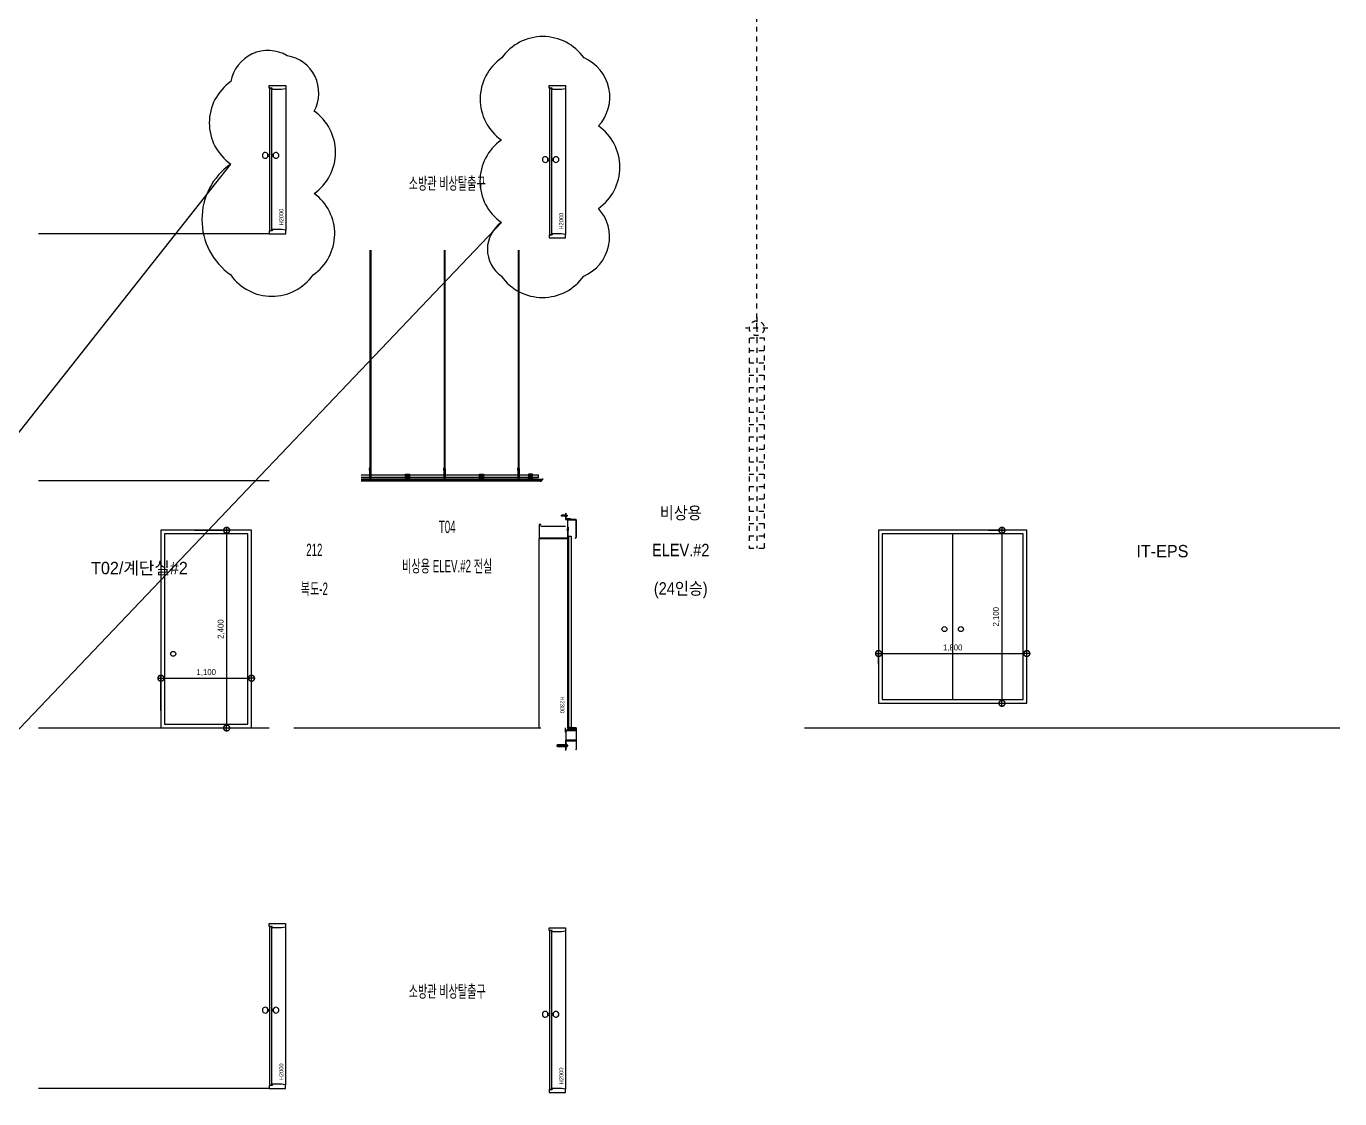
# Model space of a CAD drawing. Header units: millimetres. Extents: x -75040 to 92617, y -36837 to 48530.
# Drawn here: x 8550 to 24500, y 4250 to 17268 of the extents above; entities that cross this region are included whole.
import ezdxf
from ezdxf.enums import TextEntityAlignment as Align

# ---------------------------------------------------------------- set-up
doc = ezdxf.new("R2010")
doc.units = ezdxf.units.MM
doc.header["$LTSCALE"] = 60
doc.linetypes.add('HIDDEN', pattern=[2, 1, -1])
doc.layers.get('Defpoints').update_dxf_attribs({"color": 151})
for name, color, linetype, plot in [('#체크사항0208', 20, 'Continuous', False), ('NOPLOT', 191, 'Continuous', False), ('NOPLOT-DIM', 191, 'Continuous', False), ('NOPLOT-TEXT', 11, 'Continuous', False)]:
    doc.layers.add(name, color=color, linetype=linetype, plot=plot)
for name, color, linetype in [('A-CORE-ELEV', 5, 'Continuous'), ('A-DIM', 7, 'Continuous'), ('A-DOOR-ELE', 5, 'Continuous'), ('A-ELE-8', 8, 'Continuous'), ('A-ETC-9', 9, 'Continuous'), ('A-FIN', 6, 'Continuous'), ('A-FIN-STAIR', 6, 'Continuous'), ('A-WID', 4, 'Continuous'), ('DOR', 4, 'Continuous'), ('ELE8_3', 8, 'Continuous'), ('FIN', 6, 'Continuous'), ('STL4', 4, 'Continuous'), ('실링', 23, 'Continuous')]:
    doc.layers.add(name, color=color, linetype=linetype)
doc.styles.add('Gdim', font='')
doc.styles.add('Gtx', font='')
doc.styles.get('Gdim').set_extended_font_data('Dotum')
doc.styles.get('Gtx').set_extended_font_data('Dotum')
doc.dimstyles.new('Gdim30(INT)', dxfattribs={"dimscale": 24, "dimtxt": 3, "dimasz": 1, "dimexe": 1.5, "dimexo": 2, "dimgap": 1, "dimtad": 1, "dimdec": 0, "dimzin": 0, "dimdsep": 46, "dimlunit": 6, "dimtxsty": 'Gdim', "dimblk": 'ToneDOT', "dimcen": 1.5, "dimdle": 1.5, "dimclrd": 1, "dimclre": 1, "dimclrt": 256, "dimadec": 1, "dimazin": 0, "dimtfac": 1, "dimtdec": 0, "dimtix": 1, "dimtmove": 2, "dimatfit": 3, "dimldrblk": 'DOT', "dimfxl": 1, "dimtolj": 1, "dimtzin": 0, "dimlwd": -1, "dimlwe": -1, "dimarcsym": 0})

# ---------------------------------------------------------------- blocks, each defined once
blk = doc.blocks.new('A$C5c2f2086')
at = {"layer": 'DOR'}
for p, q in [((259, 276), (259, 2600)), ((259, 2600), (289, 2600)), ((289, 2600), (289, 276)), ((288, 276), (258, 276)), ((268, 276), (268, 266)), ((268, 266), (278, 266)), ((278, 266), (278, 276))]:
    blk.add_line(p, q, dxfattribs=at)
at = {"layer": 'DOR', "elevation": 0}
for points in [[(-100, 2740), (-100, 2570), (-97, 2573), (-97, 2573), (-97, 2573), (-97, 2737), (-80, 2737), (-80, 2740)], [(-97, 2573), (-100, 2570), (248, 2570), (248, 2680), (236, 2680), (236, 2677), (245, 2677), (245, 2573), (-97, 2573)]]:
    blk.add_lwpolyline(points, close=True, dxfattribs=at)
at = {"layer": 'ELE8_3'}
for p, q in [((246, 2847), (164, 2847)), ((169, 2853), (174, 2853)), ((169, 2840), (169, 2853)), ((174, 2840), (169, 2840)), ((174, 2854), (174, 2853)), ((219, 2854), (174, 2854)), ((182, 2851), (174, 2853)), ((182, 2842), (174, 2840)), ((174, 2839), (174, 2840)), ((219, 2839), (174, 2839)), ((177, 2842), (177, 2851)), ((236, 2851), (177, 2851)), ((236, 2842), (177, 2842)), ((219, 2841), (179, 2841)), ((219, 2852), (180, 2852)), ((226, 2861), (227, 2861)), ((227, 2833), (226, 2833)), ((227, 2861), (227, 2833)), ((239, 2851), (236, 2851)), ((236, 2842), (239, 2842)), ((239, 2842), (239, 2851)), ((-100, 270), (-100, 2570)), ((248, 270), (248, 2570)), ((223, 243), (223, 122)), ((348, 243), (223, 243)), ((223, 240), (348, 240)), ((119, 45), (119, 66)), ((122, 60), (124, 68)), ((135, 62), (122, 67)), ((124, 44), (122, 51)), ((135, 50), (122, 44)), ((132, 56), (123, 59)), ((132, 56), (123, 53)), ((129, 67), (125, 68)), ((129, 45), (125, 43)), ((129, 67), (129, 66)), ((131, 65), (129, 66)), ((131, 47), (129, 46)), ((129, 45), (129, 46)), ((131, 66), (131, 65)), ((135, 64), (131, 66)), ((131, 46), (131, 47)), ((135, 47), (131, 46)), ((180, 64), (135, 64)), ((241, 62), (135, 62)), ((135, 50), (241, 50)), ((135, 47), (180, 47)), ((180, 64), (180, 63)), ((182, 63), (180, 63)), ((180, 47), (180, 49)), ((182, 49), (180, 49)), ((219, 64), (182, 64)), ((182, 64), (182, 63)), ((182, 47), (182, 49)), ((182, 47), (219, 47)), ((223, 125), (348, 125)), ((223, 122), (348, 122)), ((231, 80), (228, 80)), ((228, 80), (228, 32)), ((231, 32), (228, 32)), ((231, 32), (231, 80)), ((232, 65), (238, 65)), ((232, 61), (238, 61)), ((232, 51), (238, 51)), ((232, 46), (238, 46)), ((239, 48), (239, 63)), ((247, 62), (239, 62)), ((248, 61), (239, 61)), ((248, 51), (239, 51)), ((247, 50), (239, 50)), ((248, 61), (247, 62)), ((247, 50), (247, 62)), ((248, 51), (247, 50)), ((248, 51), (248, 61))]:
    blk.add_line(p, q, dxfattribs=at)
for centre, radius, start, end in [((121, 65), 2.18, 66.5713, 180), ((121, 46), 2.18, 180, 293.4287), ((123, 60), 1.09, 167.4712, 252.3499), ((123, 52), 1.09, 107.6501, 192.5288), ((125, 67), 1.09, 68.1986, 167.4712), ((125, 44), 1.09, 192.5288, 291.8014), ((235, 62), 4.14, 137.6649, 170.3543), ((235, 64), 4.14, 189.6457, 222.5519), ((244, 56), 13.1, 157.1519, 202.8481), ((235, 48), 4.14, 137.4481, 170.3543), ((235, 49), 4.14, 189.6457, 222.3351), ((235, 62), 4.14, 9.6457, 42.3351), ((235, 64), 4.14, 317.4481, 350.3543), ((226, 56), 13.1, 337.1519, 22.8481), ((235, 48), 4.14, 9.6457, 42.5519), ((235, 49), 4.14, 317.6649, 350.3543)]:
    blk.add_arc(centre, radius, start, end, dxfattribs=at)
at = {"layer": 'NOPLOT'}
blk.add_line((-80, 2720), (220, 2720), dxfattribs=at)
at = {"layer": 'STL4', "elevation": 0}
for points in [[(232, 2808), (231, 2809), (231, 2809), (230, 2809), (230, 2810), (229, 2810), (228, 2811), (228, 2811), (228, 2812), (227, 2812), (227, 2813), (226, 2814), (226, 2815), (226, 2816), (226, 2817), (226, 2817), (226, 2871), (220, 2877), (220, 2802), (283, 2802), (277, 2807), (236, 2807), (235, 2807), (234, 2807), (233, 2808), (232, 2808)], [(248, 2797), (342, 2797), (342, 2774), (346, 2774), (346, 2801), (244, 2801), (244, 2690), (248, 2690)], [(349, 2797), (347, 2797), (347, 2584), (336, 2573), (337, 2571), (349, 2583)], [(251, 2707), (249, 2707), (249, 2666), (251, 2666)], [(303, 252), (293, 252), (293, 259), (339, 259), (339, 252), (330, 252), (330, 245), (347, 245), (347, 260), (352, 260), (352, 265), (348, 270), (336, 270), (336, 267), (331, 267), (331, 270), (325, 270), (325, 267), (320, 267), (320, 270), (315, 270), (315, 267), (310, 267), (310, 270), (304, 270), (304, 267), (299, 267), (299, 270), (283, 270), (283, 259), (263, 259), (263, 270), (242, 270), (242, 263), (247, 263), (247, 252), (242, 252), (242, 245), (252, 245), (252, 260), (257, 260), (257, 245), (303, 245)], [(352, 259), (348, 259), (348, 240), (348, 17), (343, 8), (346, 5), (352, 16)]]:
    blk.add_lwpolyline(points, close=True, dxfattribs=at)
blk.add_lwpolyline([(340, 120), (220, 120), (220, 0), (228, 6), (228, 106, -0.416885), (234, 112), (334, 112)], format="xyb", close=True, dxfattribs=at)
at = {"layer": 'NOPLOT', "color": 1, "style": 'Gtx'}
blk.add_text('H2300', height=50, rotation=270, dxfattribs=at).set_placement((155, 652))
blk = doc.blocks.new('A$Ce6bcf35f')
at = {"layer": 'A-ELE-8', "ltscale": 20}
blk.add_line((282, 1958), (282, 42), dxfattribs=at)
at = {"layer": 'A-WID'}
for p, q in [((65, 932), (65, 968)), ((65, 960), (85, 960)), ((135, 960), (115, 960)), ((135, 932), (135, 968)), ((65, 940), (85, 940)), ((135, 940), (115, 940))]:
    blk.add_line(p, q, dxfattribs=at)
for points in [[(82, 2000), (282, 2000), (282, 1958), (282, 1958), (232, 1950), (218, 1950), (218, 1950), (117, 1950), (117, 1965), (82, 1965), (82, 1973), (82, 1973), (82, 2000)], [(85, 1962), (85, 38), (115, 38), (115, 1962)], [(82, 0), (282, 0), (282, 42), (282, 42), (232, 50), (218, 50), (218, 50), (117, 50), (117, 35), (82, 35), (82, 27), (82, 27), (82, 0)]]:
    blk.add_lwpolyline(points, close=True, dxfattribs=at)
for centre, start, end in [((35, 950), 31.0027, 328.9973), ((165, 950), 211.0027, 148.9973)]:
    blk.add_arc(centre, 35, start, end, dxfattribs=at)
at = {"layer": 'NOPLOT', "color": 1, "style": 'Gtx'}
blk.add_text('H2000', height=50, rotation=90, dxfattribs=at).set_placement((254, 100))
blk = doc.blocks.new('ToneDOT')
at = {"layer": 'A-DIM', "color": 1, "linetype": 'ByBlock'}
blk.add_line((1.5, 0), (-1.5, 0), dxfattribs=at)
at = {"layer": 'A-DIM', "color": 1, "linetype": 'ByBlock', "const_width": 3}
blk.add_lwpolyline([(0.375, 0, 1), (-0.375, 0, 1)], format="xyb", close=True, dxfattribs=at)
blk = doc.blocks.new('*D12')
at = {"layer": 'Defpoints', "color": 0, "transparency": 16777216}
for p in [(19876, 3418), (19876, 1018), (20316, 1018)]:
    blk.add_point(p, dxfattribs=at)
at = {"layer": 'NOPLOT-DIM', "color": 1, "transparency": 16777216}
for p, q in [((19924, 3418), (20352, 3418)), ((20316, 3394), (20316, 1042)), ((19924, 1018), (20352, 1018))]:
    blk.add_line(p, q, dxfattribs=at)
at = {"layer": 'NOPLOT-DIM', "color": 1, "transparency": 16777216, "xscale": 24, "yscale": 24, "zscale": 24}
for p, rotation in [((20316, 3418), 90), ((20316, 1018), 270)]:
    blk.add_blockref('ToneDOT', p, dxfattribs=dict(at, rotation=rotation))
at = {"layer": 'NOPLOT-DIM', "transparency": 16777216, "insert": (20249, 2218), "char_height": 72, "attachment_point": 5, "rotation": 90, "style": 'Gdim'}
blk.add_mtext('\\A1;2,400', dxfattribs=at)
blk = doc.blocks.new('_Dot')
at = {"color": 0, "linetype": 'ByBlock', "lineweight": -2}
blk.add_line((-0.5, 0), (-1, 0), dxfattribs=at)
at = {"color": 0, "linetype": 'ByBlock', "const_width": 0.5}
blk.add_lwpolyline([(-0.25, 0, 1), (0.25, 0, 1)], format="xyb", close=True, dxfattribs=at)
blk = doc.blocks.new('*D13')
at = {"layer": 'Defpoints', "color": 0, "transparency": 16777216}
for p in [(20618, 1622, 0), (19518, 1182, 0), (20618, 1182, 0)]:
    blk.add_point(p, dxfattribs=at)
at = {"layer": 'NOPLOT-DIM', "color": 1, "transparency": 16777216}
for p, q in [((19518, 1230, 0), (19518, 1658, 0)), ((19542, 1622, 0), (20594, 1622, 0)), ((20618, 1230, 0), (20618, 1658, 0))]:
    blk.add_line(p, q, dxfattribs=at)
at = {"layer": 'NOPLOT-DIM', "color": 1, "transparency": 16777216, "xscale": 24, "yscale": 24, "zscale": 24, "rotation": 180}
blk.add_blockref('ToneDOT', (19518, 1622, 0), dxfattribs=at)
at = {"layer": 'NOPLOT-DIM', "color": 1, "transparency": 16777216, "xscale": 24, "yscale": 24, "zscale": 24}
blk.add_blockref('ToneDOT', (20618, 1622, 0), dxfattribs=at)
at = {"layer": 'NOPLOT-DIM', "transparency": 16777216, "insert": (20068, 1689, 0), "char_height": 72, "attachment_point": 5, "style": 'Gdim'}
blk.add_mtext('\\A1;1,100', dxfattribs=at)
blk = doc.blocks.new('*D15')
at = {"layer": 'Defpoints', "color": 0, "transparency": 16777216}
for p in [(-9323, 2100), (-9323, 0, 0), (-9113, 0, 0)]:
    blk.add_point(p, dxfattribs=at)
at = {"layer": 'NOPLOT-DIM', "color": 1, "transparency": 16777216}
for p, q in [((-9275, 2100, 0), (-9077, 2100, 0)), ((-9113, 2076, 0), (-9113, 24, 0)), ((-9275, 0, 0), (-9077, 0, 0))]:
    blk.add_line(p, q, dxfattribs=at)
at = {"layer": 'NOPLOT-DIM', "color": 1, "transparency": 16777216, "xscale": 24, "yscale": 24, "zscale": 24}
for p, rotation in [((-9113, 2100, 0), 90), ((-9113, 0, 0), 270)]:
    blk.add_blockref('ToneDOT', p, dxfattribs=dict(at, rotation=rotation))
at = {"layer": 'NOPLOT-DIM', "transparency": 16777216, "insert": (-9180, 1050, 0), "char_height": 72, "attachment_point": 5, "rotation": 90, "style": 'Gdim'}
blk.add_mtext('\\A1;2,100', dxfattribs=at)
blk = doc.blocks.new('*D16')
at = {"layer": 'Defpoints', "color": 0, "transparency": 16777216}
for p in [(-8811, 604), (-10611, 428), (-8811, 428)]:
    blk.add_point(p, dxfattribs=at)
at = {"layer": 'NOPLOT-DIM', "color": 1, "transparency": 16777216}
for p, q in [((-10611, 476), (-10611, 640)), ((-8811, 476), (-8811, 640)), ((-10587, 604), (-8835, 604))]:
    blk.add_line(p, q, dxfattribs=at)
at = {"layer": 'NOPLOT-DIM', "color": 1, "transparency": 16777216, "xscale": 24, "yscale": 24, "zscale": 24, "rotation": 180}
blk.add_blockref('ToneDOT', (-10611, 604), dxfattribs=at)
at = {"layer": 'NOPLOT-DIM', "color": 1, "transparency": 16777216, "xscale": 24, "yscale": 24, "zscale": 24}
blk.add_blockref('ToneDOT', (-8811, 604), dxfattribs=at)
at = {"layer": 'NOPLOT-DIM', "transparency": 16777216, "insert": (-9711, 671), "char_height": 72, "attachment_point": 5, "style": 'Gdim'}
blk.add_mtext('\\A1;1,800', dxfattribs=at)
blk = doc.blocks.new('*U70')
at = {"layer": 'A-ETC-9'}
for p, q in [((357, 2725), (357, 84)), ((366, 2725), (366, 86)), ((1257, 2725), (1257, 84)), ((1266, 2725), (1266, 86)), ((2157, 2725), (2157, 84)), ((2166, 2725), (2166, 86)), ((351, 66), (351, 73)), ((351, 56), (351, 63)), ((369, 73), (354, 73)), ((354, 55), (356, 55)), ((356, 83), (367, 85)), ((356, 83), (357, 84)), ((356, 83), (357, 82)), ((356, 80), (367, 83)), ((356, 80), (357, 82)), ((356, 78), (367, 81)), ((356, 78), (357, 80)), ((356, 80), (357, 80)), ((356, 76), (367, 79)), ((356, 76), (357, 78)), ((356, 78), (357, 78)), ((356, 74), (367, 77)), ((356, 74), (357, 76)), ((356, 76), (357, 76)), ((356, 74), (357, 74)), ((356, 66), (356, 73)), ((356, 56), (356, 63)), ((356, 54), (357, 55)), ((356, 55), (357, 55)), ((356, 54), (363, 55)), ((356, 55), (366, 55)), ((356, 54), (357, 53)), ((356, 52), (367, 54)), ((356, 52), (357, 53)), ((356, 52), (357, 51)), ((356, 50), (367, 52)), ((356, 50), (357, 51)), ((356, 50), (357, 49)), ((356, 48), (367, 50)), ((356, 48), (357, 49)), ((356, 48), (357, 47)), ((356, 46), (367, 48)), ((356, 46), (357, 47)), ((356, 46), (357, 45)), ((356, 44), (367, 46)), ((356, 44), (357, 45)), ((356, 44), (357, 43)), ((357, 84), (366, 86)), ((357, 84), (366, 86)), ((357, 82), (366, 83)), ((357, 82), (366, 83)), ((357, 80), (366, 81)), ((357, 80), (366, 81)), ((357, 78), (366, 79)), ((357, 78), (366, 79)), ((357, 76), (366, 77)), ((357, 76), (366, 77)), ((357, 74), (366, 75)), ((357, 74), (366, 75)), ((357, 55), (358, 55)), ((357, 55), (358, 55)), ((357, 53), (366, 55)), ((357, 53), (366, 55)), ((357, 51), (366, 53)), ((357, 51), (366, 53)), ((357, 49), (366, 51)), ((357, 49), (366, 51)), ((357, 47), (366, 49)), ((357, 47), (366, 49)), ((357, 45), (366, 47)), ((357, 45), (366, 47)), ((357, 43), (366, 45)), ((357, 43), (366, 45)), ((357, 43), (366, 43)), ((361, 73), (367, 75)), ((366, 86), (367, 85)), ((366, 83), (367, 85)), ((366, 83), (367, 83)), ((366, 81), (367, 83)), ((366, 81), (367, 81)), ((366, 79), (367, 81)), ((366, 79), (367, 79)), ((366, 77), (367, 79)), ((366, 77), (367, 77)), ((366, 75), (367, 77)), ((366, 75), (367, 75)), ((366, 73), (367, 75)), ((366, 66), (366, 73)), ((366, 56), (366, 63)), ((366, 55), (369, 55)), ((366, 55), (367, 54)), ((366, 55), (366, 55)), ((366, 53), (367, 54)), ((366, 53), (367, 52)), ((366, 51), (367, 52)), ((366, 51), (367, 50)), ((366, 49), (367, 50)), ((366, 49), (367, 48)), ((366, 47), (367, 48)), ((366, 47), (367, 46)), ((366, 45), (367, 46)), ((366, 45), (366, 43)), ((371, 66), (371, 73)), ((371, 56), (371, 63)), ((1251, 66), (1251, 73)), ((1251, 56), (1251, 63)), ((1269, 73), (1254, 73)), ((1254, 55), (1256, 55)), ((1256, 83), (1267, 85)), ((1256, 83), (1257, 84)), ((1256, 83), (1257, 82)), ((1256, 80), (1267, 83)), ((1256, 80), (1257, 82)), ((1256, 78), (1267, 81)), ((1256, 78), (1257, 80)), ((1256, 80), (1257, 80)), ((1256, 76), (1267, 79)), ((1256, 76), (1257, 78)), ((1256, 78), (1257, 78)), ((1256, 74), (1267, 77)), ((1256, 74), (1257, 76)), ((1256, 76), (1257, 76)), ((1256, 74), (1257, 74)), ((1256, 66), (1256, 73)), ((1256, 56), (1256, 63)), ((1256, 54), (1257, 55)), ((1256, 55), (1257, 55)), ((1256, 54), (1263, 55)), ((1256, 55), (1266, 55)), ((1256, 54), (1257, 53)), ((1256, 52), (1267, 54)), ((1256, 52), (1257, 53)), ((1256, 52), (1257, 51)), ((1256, 50), (1267, 52)), ((1256, 50), (1257, 51)), ((1256, 50), (1257, 49)), ((1256, 48), (1267, 50)), ((1256, 48), (1257, 49)), ((1256, 48), (1257, 47)), ((1256, 46), (1267, 48)), ((1256, 46), (1257, 47)), ((1256, 46), (1257, 45)), ((1256, 44), (1267, 46)), ((1256, 44), (1257, 45)), ((1256, 44), (1257, 43)), ((1257, 84), (1266, 86)), ((1257, 84), (1266, 86)), ((1257, 82), (1266, 83)), ((1257, 82), (1266, 83)), ((1257, 80), (1266, 81)), ((1257, 80), (1266, 81)), ((1257, 78), (1266, 79)), ((1257, 78), (1266, 79)), ((1257, 76), (1266, 77)), ((1257, 76), (1266, 77)), ((1257, 74), (1266, 75)), ((1257, 74), (1266, 75)), ((1257, 55), (1258, 55)), ((1257, 55), (1258, 55)), ((1257, 53), (1266, 55)), ((1257, 53), (1266, 55)), ((1257, 51), (1266, 53)), ((1257, 51), (1266, 53)), ((1257, 49), (1266, 51)), ((1257, 49), (1266, 51)), ((1257, 47), (1266, 49)), ((1257, 47), (1266, 49)), ((1257, 45), (1266, 47)), ((1257, 45), (1266, 47)), ((1257, 43), (1266, 45)), ((1257, 43), (1266, 45)), ((1257, 43), (1266, 43)), ((1261, 73), (1267, 75)), ((1266, 86), (1267, 85)), ((1266, 83), (1267, 85)), ((1266, 83), (1267, 83)), ((1266, 81), (1267, 83)), ((1266, 81), (1267, 81)), ((1266, 79), (1267, 81)), ((1266, 79), (1267, 79)), ((1266, 77), (1267, 79)), ((1266, 77), (1267, 77)), ((1266, 75), (1267, 77)), ((1266, 75), (1267, 75)), ((1266, 73), (1267, 75)), ((1266, 66), (1266, 73)), ((1266, 56), (1266, 63)), ((1266, 55), (1269, 55)), ((1266, 55), (1267, 54)), ((1266, 55), (1266, 55)), ((1266, 53), (1267, 54)), ((1266, 53), (1267, 52)), ((1266, 51), (1267, 52)), ((1266, 51), (1267, 50)), ((1266, 49), (1267, 50)), ((1266, 49), (1267, 48)), ((1266, 47), (1267, 48)), ((1266, 47), (1267, 46)), ((1266, 45), (1267, 46)), ((1266, 45), (1266, 43)), ((1271, 66), (1271, 73)), ((1271, 56), (1271, 63)), ((2151, 66), (2151, 73)), ((2151, 56), (2151, 63)), ((2169, 73), (2154, 73)), ((2154, 55), (2156, 55)), ((2156, 83), (2167, 85)), ((2156, 83), (2157, 84)), ((2156, 83), (2157, 82)), ((2156, 80), (2167, 83)), ((2156, 80), (2157, 82)), ((2156, 78), (2167, 81)), ((2156, 78), (2157, 80)), ((2156, 80), (2157, 80)), ((2156, 76), (2167, 79)), ((2156, 76), (2157, 78)), ((2156, 78), (2157, 78)), ((2156, 74), (2167, 77)), ((2156, 74), (2157, 76)), ((2156, 76), (2157, 76)), ((2156, 74), (2157, 74)), ((2156, 66), (2156, 73)), ((2156, 56), (2156, 63)), ((2156, 54), (2157, 55)), ((2156, 55), (2157, 55)), ((2156, 54), (2163, 55)), ((2156, 55), (2166, 55)), ((2156, 54), (2157, 53)), ((2156, 52), (2167, 54)), ((2156, 52), (2157, 53)), ((2156, 52), (2157, 51)), ((2156, 50), (2167, 52)), ((2156, 50), (2157, 51)), ((2156, 50), (2157, 49)), ((2156, 48), (2167, 50)), ((2156, 48), (2157, 49)), ((2156, 48), (2157, 47)), ((2156, 46), (2167, 48)), ((2156, 46), (2157, 47)), ((2156, 46), (2157, 45)), ((2156, 44), (2167, 46)), ((2156, 44), (2157, 45)), ((2156, 44), (2157, 43)), ((2157, 84), (2166, 86)), ((2157, 84), (2166, 86)), ((2157, 82), (2166, 83)), ((2157, 82), (2166, 83)), ((2157, 80), (2166, 81)), ((2157, 80), (2166, 81)), ((2157, 78), (2166, 79)), ((2157, 78), (2166, 79)), ((2157, 76), (2166, 77)), ((2157, 76), (2166, 77)), ((2157, 74), (2166, 75)), ((2157, 74), (2166, 75)), ((2157, 55), (2158, 55)), ((2157, 55), (2158, 55)), ((2157, 53), (2166, 55)), ((2157, 53), (2166, 55)), ((2157, 51), (2166, 53)), ((2157, 51), (2166, 53)), ((2157, 49), (2166, 51)), ((2157, 49), (2166, 51)), ((2157, 47), (2166, 49)), ((2157, 47), (2166, 49)), ((2157, 45), (2166, 47)), ((2157, 45), (2166, 47)), ((2157, 43), (2166, 45)), ((2157, 43), (2166, 45)), ((2157, 43), (2166, 43)), ((2161, 73), (2167, 75)), ((2166, 86), (2167, 85)), ((2166, 83), (2167, 85)), ((2166, 83), (2167, 83)), ((2166, 81), (2167, 83)), ((2166, 81), (2167, 81)), ((2166, 79), (2167, 81)), ((2166, 79), (2167, 79)), ((2166, 77), (2167, 79)), ((2166, 77), (2167, 77)), ((2166, 75), (2167, 77)), ((2166, 75), (2167, 75)), ((2166, 73), (2167, 75)), ((2166, 66), (2166, 73)), ((2166, 56), (2166, 63)), ((2166, 55), (2169, 55)), ((2166, 55), (2167, 54)), ((2166, 55), (2166, 55)), ((2166, 53), (2167, 54)), ((2166, 53), (2167, 52)), ((2166, 51), (2167, 52)), ((2166, 51), (2167, 50)), ((2166, 49), (2167, 50)), ((2166, 49), (2167, 48)), ((2166, 47), (2167, 48)), ((2166, 47), (2167, 46)), ((2166, 45), (2167, 46)), ((2166, 45), (2166, 43)), ((2171, 66), (2171, 73)), ((2171, 56), (2171, 63)), ((791, 0), (791, -34)), ((791, 0), (831, 0)), ((791, -34), (795, -36)), ((795, -41), (811, -11)), ((827, -36), (795, -36)), ((795, -41), (827, -41)), ((827, -41), (811, -11)), ((831, -34), (827, -36)), ((831, 0), (831, -34)), ((1691, 0), (1691, -34)), ((1691, 0), (1731, 0)), ((1691, -34), (1695, -36)), ((1695, -41), (1711, -11)), ((1727, -36), (1695, -36)), ((1695, -41), (1727, -41)), ((1727, -41), (1711, -11)), ((1731, -34), (1727, -36)), ((1731, 0), (1731, -34))]:
    blk.add_line(p, q, dxfattribs=at)
at = {"layer": 'A-ETC-9', "elevation": 0}
for points in [[(351, 65), (371, 65), (371, -40), (351, -40), (351, 65)], [(351, 63), (371, 63)], [(351, 19), (371, 19)], [(1251, 65), (1271, 65), (1271, -40), (1251, -40), (1251, 65)], [(1251, 63), (1271, 63)], [(1251, 19), (1271, 19)], [(2151, 65), (2171, 65), (2171, -40), (2151, -40), (2151, 65)], [(2151, 63), (2171, 63)], [(2151, 19), (2171, 19)]]:
    blk.add_lwpolyline(points, dxfattribs=at)
for points in [[(794, -29), (794, -41), (788, -41), (788, -43), (834, -43), (834, -41), (829, -41), (829, -29), (836, -20), (836, 5, 0.414214), (834, 6), (788, 6, 0.414214), (787, 5), (787, -20)], [(1694, -29), (1694, -41), (1688, -41), (1688, -43), (1734, -43), (1734, -41), (1729, -41), (1729, -29), (1736, -20), (1736, 5, 0.414214), (1734, 6), (1688, 6, 0.414214), (1687, 5), (1687, -20)], [(825, -53), (818, -53, 0.275955), (818, -54), (817, -55, -0.275955), (816, -55), (806, -55, -0.275955), (805, -55), (805, -54, 0.275955), (804, -53), (798, -53, 0.275955), (797, -54), (796, -55, -0.275955), (795, -55), (788, -55, -0.414214), (787, -54), (787, -39, -0.414214), (788, -38), (791, -38, -0.414214), (792, -39), (792, -40), (793, -40), (793, -39, 0.414214), (791, -37), (788, -37, 0.414214), (786, -39), (786, -55, 0.414214), (787, -56), (796, -56, 0.275955), (797, -55), (797, -55, -0.275955), (798, -54), (803, -54, -0.275955), (804, -55), (805, -55, 0.275955), (806, -56), (817, -56, 0.275955), (818, -55), (818, -55, -0.275955), (819, -54), (824, -54, -0.275955), (825, -55), (825, -55, 0.275955), (826, -56), (835, -56, 0.414214), (836, -55), (836, -39, 0.414214), (834, -37), (831, -37, 0.414214), (829, -39), (829, -40), (830, -40), (830, -39, -0.414214), (831, -38), (834, -38, -0.414214), (835, -39), (835, -54, -0.414214), (834, -55), (827, -55, -0.275955), (826, -55), (825, -54, 0.275955)], [(1725, -53), (1718, -53, 0.275955), (1718, -54), (1717, -55, -0.275955), (1716, -55), (1706, -55, -0.275955), (1705, -55), (1705, -54, 0.275955), (1704, -53), (1698, -53, 0.275955), (1697, -54), (1696, -55, -0.275955), (1695, -55), (1688, -55, -0.414214), (1687, -54), (1687, -39, -0.414214), (1688, -38), (1691, -38, -0.414214), (1692, -39), (1692, -40), (1693, -40), (1693, -39, 0.414214), (1691, -37), (1688, -37, 0.414214), (1686, -39), (1686, -55, 0.414214), (1687, -56), (1696, -56, 0.275955), (1697, -55), (1697, -55, -0.275955), (1698, -54), (1703, -54, -0.275955), (1704, -55), (1705, -55, 0.275955), (1706, -56), (1717, -56, 0.275955), (1718, -55), (1718, -55, -0.275955), (1719, -54), (1724, -54, -0.275955), (1725, -55), (1725, -55, 0.275955), (1726, -56), (1735, -56, 0.414214), (1736, -55), (1736, -39, 0.414214), (1734, -37), (1731, -37, 0.414214), (1729, -39), (1729, -40), (1730, -40), (1730, -39, -0.414214), (1731, -38), (1734, -38, -0.414214), (1735, -39), (1735, -54, -0.414214), (1734, -55), (1727, -55, -0.275955), (1726, -55), (1725, -54, 0.275955)]]:
    blk.add_lwpolyline(points, format="xyb", close=True, dxfattribs=at)
at = {"layer": 'A-ETC-9'}
for points in [[(793, -3), (793, -17, 0.414214), (794, -18), (797, -18, 0.414214), (798, -17), (798, -3, 0.414214), (797, -2), (794, -2, 0.414214)], [(829, -3), (829, -17, -0.414214), (828, -18), (825, -18, -0.414214), (824, -17), (824, -3, -0.414214), (825, -2), (828, -2, -0.414214)], [(1693, -3), (1693, -17, 0.414214), (1694, -18), (1697, -18, 0.414214), (1698, -17), (1698, -3, 0.414214), (1697, -2), (1694, -2, 0.414214)], [(1729, -3), (1729, -17, -0.414214), (1728, -18), (1725, -18, -0.414214), (1724, -17), (1724, -3, -0.414214), (1725, -2), (1728, -2, -0.414214)]]:
    blk.add_lwpolyline(points, format="xyb", close=True, dxfattribs=at)
for centre in [(361, 8), (1261, 8), (2161, 8), (361, -10), (1261, -10), (2161, -10)]:
    blk.add_circle(centre, 2.5, dxfattribs=at)
for centre, radius, start, end in [((354, 69), 4.07, 52.1211, 127.8789), ((354, 69), 4, 231.3178, 308.6822), ((354, 59), 4.07, 52.1211, 127.8789), ((354, 59), 4, 231.3178, 308.6822), ((361, 58), 15, 70.5288, 109.4712), ((361, 80), 15, 250.5288, 289.4712), ((361, 48), 15, 70.5288, 109.4712), ((361, 70), 15, 250.5288, 289.4712), ((369, 69), 4.07, 52.1211, 127.8789), ((369, 69), 4, 231.3178, 308.6822), ((369, 59), 4.07, 52.1211, 127.8789), ((369, 59), 4, 231.3178, 308.6822), ((1254, 69), 4.07, 52.1211, 127.8789), ((1254, 69), 4, 231.3178, 308.6822), ((1254, 59), 4.07, 52.1211, 127.8789), ((1254, 59), 4, 231.3178, 308.6822), ((1261, 58), 15, 70.5288, 109.4712), ((1261, 80), 15, 250.5288, 289.4712), ((1261, 48), 15, 70.5288, 109.4712), ((1261, 70), 15, 250.5288, 289.4712), ((1269, 69), 4.07, 52.1211, 127.8789), ((1269, 69), 4, 231.3178, 308.6822), ((1269, 59), 4.07, 52.1211, 127.8789), ((1269, 59), 4, 231.3178, 308.6822), ((2154, 69), 4.07, 52.1211, 127.8789), ((2154, 69), 4, 231.3178, 308.6822), ((2154, 59), 4.07, 52.1211, 127.8789), ((2154, 59), 4, 231.3178, 308.6822), ((2161, 58), 15, 70.5288, 109.4712), ((2161, 80), 15, 250.5288, 289.4712), ((2161, 48), 15, 70.5288, 109.4712), ((2161, 70), 15, 250.5288, 289.4712), ((2169, 69), 4.07, 52.1211, 127.8789), ((2169, 69), 4, 231.3178, 308.6822), ((2169, 59), 4.07, 52.1211, 127.8789), ((2169, 59), 4, 231.3178, 308.6822)]:
    blk.add_arc(centre, radius, start, end, dxfattribs=at)
blk = doc.blocks.new('A$C9907ef45')
at = {"layer": 'A-DOOR-ELE', "elevation": 0}
for points in [[(1136, 2436), (36, 2436), (36, 36), (1136, 36)], [(1091, 2391), (81, 2391), (81, 81), (1091, 81)]]:
    blk.add_lwpolyline(points, close=True, dxfattribs=at)
at = {"layer": 'A-DOOR-ELE'}
blk.add_circle((186, 936, 0), 30, dxfattribs=at)
at = {"layer": 'NOPLOT-DIM'}
for base, p1, p2, angle, picture, middle in [((834.4, 36), (394.5, 2436), (394.5, 36), 90, '*D12', (767.4, 1236)), ((1136, 639.9, 0), (36, 200, 0), (1136, 200, 0), 180, '*D13', (586, 706.9, 0))]:
    dim = blk.add_linear_dim(base=base, p1=p1, p2=p2, angle=angle, dimstyle='Gdim30(INT)', dxfattribs=at)
    dim.commit()
    dim.dimension.update_dxf_attribs({"geometry": picture, "text_midpoint": middle, "insert": (-19481.6, -981.6)})
blk = doc.blocks.new('A$C6e4c1c5a')
at = {"layer": 'A-DOOR-ELE'}
blk.add_line((936, 81), (936, 2091), dxfattribs=at)
at = {"layer": 'A-DOOR-ELE', "elevation": 0}
for points in [[(1836, 2136), (36, 2136), (36, 36), (1836, 36)], [(1791, 2091), (81, 2091), (81, 81), (1791, 81)]]:
    blk.add_lwpolyline(points, close=True, dxfattribs=at)
at = {"layer": 'A-DOOR-ELE'}
for centre in [(836, 936), (1036, 936)]:
    blk.add_circle(centre, 30, dxfattribs=at)
at = {"layer": 'NOPLOT-DIM'}
for base, p1, p2, angle, picture, middle in [((1534.4, 36, 0), (1324.7, 2136), (1324.7, 36, 0), 90, '*D15', (1467.4, 1086, 0)), ((1836, 639.9), (36, 463.6), (1836, 463.6), 180, '*D16', (936, 706.9))]:
    dim = blk.add_linear_dim(base=base, p1=p1, p2=p2, angle=angle, dimstyle='Gdim30(INT)', dxfattribs=at)
    dim.commit()
    dim.dimension.update_dxf_attribs({"geometry": picture, "text_midpoint": middle, "insert": (10647.2, 36)})

msp = doc.modelspace()

# ---------------------------------------------------------------- linework, layer by layer
at = {"layer": '#체크사항0208'}
for points in [[(14319.1, 14236.1, 0.5205671), (15319.1, 14236.1, 0.5205671), (15497.8, 15057.5, 0.5205671), (15497.8, 16057.5, 0.5205671), (15323.1, 16882.8, 0.5205671), (14323.1, 16882.8, 0.5205671), (14319.1, 15886.8, 0.5205671), (14319.1, 14886.8, 0.5205671)], [(11032.7, 14250, 0.5205671), (12032.7, 14250, 0.5205671), (12044.9, 15237.7, 0.5205671), (12044.9, 16237.7, 0.5205671), (11717.7, 16910.5, 0.5205671), (11032.7, 16595.5, 0.5205671), (11032.7, 15595.5, 0.5205671)]]:
    msp.add_lwpolyline(points, format="xyb", close=True, dxfattribs=at)
msp.add_lwpolyline([(14319.1, 14886.8), (-8188.8, -8731.3), (11032.7, 15595.5)], dxfattribs=at)
at = {"color": 1}
for p, q in [((14818.1, 11773.5, 0), (14818.1, 11769.7, 0)), ((14818.1, 11773.5), (14818.1, 11769.7)), ((14824.8, 11771.6, 0), (14818.1, 11772.9, 0)), ((14824.8, 11771.6), (14818.1, 11772.9)), ((14824.8, 11771.6, 0), (14818.1, 11770.3, 0)), ((14824.8, 11771.6), (14818.1, 11770.3))]:
    msp.add_line(p, q, dxfattribs=at)
at = {"color": 1, "const_width": 0.1, "elevation": 0}
for points in [[(14813.8, 11771.6), (14812.8, 11771.6)], [(14813.8, 11771.6), (14812.8, 11771.6)], [(14824.8, 11771.6), (14814.8, 11771.6)], [(14824.8, 11771.6), (14814.8, 11771.6)], [(14826.9, 11771.6), (14826, 11771.6)], [(14826.9, 11771.6), (14826, 11771.6)]]:
    msp.add_lwpolyline(points, dxfattribs=at)
at = {"color": 1}
for centre, radius, start, end in [((14818.1, 11771.6, 0), 1.87, 90, 168.20687), ((14818.1, 11771.6), 1.87, 90, 168.20687), ((14816.3, 11771.6, 0), 0.384, 275.89656, 84.10344), ((14816.3, 11771.6), 0.384, 275.89656, 84.10344), ((14818.1, 11771.6, 0), 1.87, 191.79313, 270), ((14818.1, 11771.6), 1.87, 191.79313, 270)]:
    msp.add_arc(centre, radius, start, end, dxfattribs=at)
at = {"layer": 'A-CORE-ELEV', "color": 4, "linetype": 'HIDDEN'}
for p, q in [((17420.8, 13602.7), (17420.8, 44583.7, 0)), ((17420.8, 13737.7), (17420.8, 13467.7)), ((17555.8, 13602.7), (17285.8, 13602.7)), ((17515.1, 13482.7), (17326.5, 13482.7)), ((17326.5, 13482.7), (17326.5, 10932.7)), ((17420.8, 13482.7), (17420.8, 10932.7)), ((17515.1, 10932.7), (17515.1, 13482.7)), ((17326.5, 13332.7), (17515.1, 13332.7)), ((17326.5, 13182.7), (17515.1, 13182.7)), ((17326.5, 13032.7), (17515.1, 13032.7)), ((17326.5, 12882.7), (17515.1, 12882.7)), ((17326.5, 12732.7), (17515.1, 12732.7)), ((17326.5, 12582.7), (17515.1, 12582.7)), ((17326.5, 12432.7), (17515.1, 12432.7)), ((17326.5, 12282.7), (17515.1, 12282.7)), ((17326.5, 12132.7), (17515.1, 12132.7)), ((17326.5, 11982.7), (17515.1, 11982.7)), ((17326.5, 11832.7), (17515.1, 11832.7)), ((17326.5, 11682.7), (17515.1, 11682.7)), ((17326.5, 11532.7), (17515.1, 11532.7)), ((17326.5, 11382.7), (17515.1, 11382.7)), ((17326.5, 11232.7), (17515.1, 11232.7)), ((17326.5, 11082.7), (17515.1, 11082.7)), ((17326.5, 10932.7), (17515.1, 10932.7))]:
    msp.add_line(p, q, dxfattribs=at)
msp.add_circle((17420.8, 13602.7), 90, dxfattribs=at)
at = {"layer": 'A-ELE-8', "ltscale": 20}
for p, q in [((11700, 16508), (11700, 14792)), ((15100, 16508, 0), (15100, 14742))]:
    msp.add_line(p, q, dxfattribs=at)
at = {"layer": 'A-ELE-8'}
msp.add_line((12615, 11759.5), (14799, 11759.5), dxfattribs=at)
at = {"layer": 'A-ETC-9'}
for p, q in [((12615, 11825, 0), (14769, 11825, 0)), ((12615, 11823, 0), (14769, 11823, 0)), ((14651.7, 11825), (14651.7, 11791)), ((14651.7, 11825), (14691.8, 11825)), ((14655.8, 11784.5), (14671.7, 11814.3)), ((14687.7, 11784.5), (14671.7, 11814.3)), ((14691.8, 11825), (14691.8, 11791)), ((14769, 11789), (14769, 11825)), ((12615, 11791, 0), (14769, 11791, 0)), ((14769, 11789, 0), (12615, 11789, 0)), ((14651.7, 11791), (14655.7, 11789)), ((14687.7, 11789), (14655.7, 11789)), ((14655.8, 11784.5), (14687.7, 11784.5)), ((14691.8, 11791), (14687.7, 11789))]:
    msp.add_line(p, q, dxfattribs=at)
at = {"layer": 'A-ETC-9', "elevation": 0}
for points in [[(14654.2, 11795.9), (14654.2, 11784.5), (14648.5, 11784.5), (14648.5, 11782.5), (14695, 11782.5), (14695, 11784.5), (14689.3, 11784.5), (14689.3, 11795.9), (14696.2, 11804.7), (14696.2, 11829.8, 0.4142136), (14694.6, 11831.5), (14648.9, 11831.5, 0.4142136), (14647.2, 11829.8), (14647.2, 11804.7)], [(14653.8, 11822), (14653.8, 11807.9, 0.4142136), (14654.8, 11806.9), (14657.6, 11806.9, 0.4142136), (14658.6, 11807.9), (14658.6, 11822, 0.4142136), (14657.6, 11823), (14654.8, 11823, 0.4142136)], [(14689.6, 11822), (14689.6, 11807.9, -0.4142136), (14688.6, 11806.9), (14685.9, 11806.9, -0.4142136), (14684.9, 11807.9), (14684.9, 11822, -0.4142136), (14685.9, 11823), (14688.6, 11823, -0.4142136)], [(14685.1, 11771.8), (14679, 11771.8, 0.2759551), (14678.1, 11771.2), (14677.7, 11770.4, -0.2759551), (14676.8, 11769.8), (14666.7, 11769.8, -0.2759551), (14665.8, 11770.4), (14665.3, 11771.2, 0.2759551), (14664.4, 11771.8), (14658.3, 11771.8, 0.2759551), (14657.4, 11771.2), (14657, 11770.4, -0.2759551), (14656.1, 11769.8), (14648.6, 11769.8, -0.4142136), (14647.6, 11770.8), (14647.6, 11786.3, -0.4142136), (14648.4, 11787.2), (14651.7, 11787.2, -0.4142136), (14652.6, 11786.3), (14652.6, 11784.7), (14653.4, 11784.7), (14653.4, 11786.3, 0.4142136), (14651.7, 11788), (14648.4, 11788, 0.4142136), (14646.7, 11786.3), (14646.7, 11770, 0.4142136), (14647.7, 11769), (14656.6, 11769, 0.2759551), (14657.5, 11769.5), (14657.9, 11770.4, -0.2759551), (14658.8, 11770.9), (14663.9, 11770.9, -0.2759551), (14664.8, 11770.4), (14665.3, 11769.5, 0.2759551), (14666.2, 11769), (14677.3, 11769, 0.2759551), (14678.2, 11769.5), (14678.6, 11770.4, -0.2759551), (14679.5, 11770.9), (14684.7, 11770.9, -0.2759551), (14685.5, 11770.4), (14686, 11769.5, 0.2759551), (14686.9, 11769), (14695.7, 11769, 0.4142136), (14696.7, 11770), (14696.7, 11786.3, 0.4142136), (14695.1, 11788), (14691.7, 11788, 0.4142136), (14690.1, 11786.3), (14690.1, 11784.7), (14690.9, 11784.7), (14690.9, 11786.3, -0.4142136), (14691.7, 11787.2), (14695.1, 11787.2, -0.4142136), (14695.9, 11786.3), (14695.9, 11770.8, -0.4142136), (14694.9, 11769.8), (14687.4, 11769.8, -0.2759551), (14686.5, 11770.4), (14686, 11771.2, 0.2759551)]]:
    msp.add_lwpolyline(points, format="xyb", close=True, dxfattribs=at)
at = {"layer": 'A-FIN'}
for p, q in [((8700, 8750), (11500, 8750)), ((11800, 8750), (14800, 8750)), ((15100, 8700), (15100, 8750)), ((18000, 8750, 0), (24500, 8750, 0))]:
    msp.add_line(p, q, dxfattribs=at)
at = {"layer": 'A-FIN-STAIR'}
for p, q in [((11500, 14750), (8700, 14750)), ((11500, 11750), (8700, 11750)), ((11500, 4375), (8700, 4375))]:
    msp.add_line(p, q, dxfattribs=at)
at = {"layer": 'A-WID'}
for p, q in [((11482.5, 15682), (11482.5, 15718)), ((11482.5, 15710), (11502.5, 15710)), ((11482.5, 15690), (11502.5, 15690)), ((11552.5, 15710), (11532.5, 15710)), ((11552.5, 15690), (11532.5, 15690)), ((11552.5, 15682), (11552.5, 15718)), ((14882.5, 15632), (14882.5, 15668)), ((14882.5, 15660), (14902.5, 15660)), ((14882.5, 15640), (14902.5, 15640)), ((14952.5, 15660), (14932.5, 15660)), ((14952.5, 15640), (14932.5, 15640)), ((14952.5, 15632), (14952.5, 15668))]:
    msp.add_line(p, q, dxfattribs=at)
for points in [[(11500, 16550), (11700, 16550), (11700, 16508), (11700, 16508), (11650, 16500), (11635, 16500), (11635, 16500), (11535, 16500), (11535, 16515), (11500, 16515), (11500, 16523), (11500, 16523), (11500, 16550)], [(11502.5, 16512), (11502.5, 14787.5), (11532.5, 14787.5), (11532.5, 16512)], [(11500, 14750), (11700, 14750), (11700, 14792), (11700, 14792), (11650, 14800), (11635, 14800), (11635, 14800), (11535, 14800), (11535, 14785), (11500, 14785), (11500, 14777), (11500, 14777), (11500, 14750)]]:
    msp.add_lwpolyline(points, close=True, dxfattribs=at)
at = {"layer": 'A-WID', "elevation": 0}
for points in [[(14900, 16550), (15100, 16550), (15100, 16508), (15100, 16508), (15050, 16500), (15035, 16500), (15035, 16500), (14935, 16500), (14935, 16515), (14900, 16515), (14900, 16523), (14900, 16523), (14900, 16550)], [(14902.5, 16512), (14902.5, 14737.5), (14932.5, 14737.5), (14932.5, 16512)], [(14900, 14700), (15100, 14700), (15100, 14742), (15100, 14742), (15050, 14750), (15035, 14750), (15035, 14750), (14935, 14750), (14935, 14735), (14900, 14735), (14900, 14727), (14900, 14727), (14900, 14700)]]:
    msp.add_lwpolyline(points, close=True, dxfattribs=at)
at = {"layer": 'A-WID'}
for centre, start, end in [((11452.5, 15700), 31.00272, 328.99728), ((11582.5, 15700), 211.00272, 148.99728), ((14852.5, 15650), 31.00272, 328.99728), ((14982.5, 15650), 211.00272, 148.99728)]:
    msp.add_arc(centre, 35, start, end, dxfattribs=at)
at = {"layer": 'FIN', "color": 5, "linetype": 'Continuous', "elevation": 0}
msp.add_lwpolyline([(14820.1, 11779.6), (14818.1, 11779.6), (14818.1, 11763.6), (14804.7, 11763.6), (14804.7, 11749.2), (14794.2, 11749.2), (14794.2, 11750), (14792.4, 11750), (14792.4, 11747.2), (14806.7, 11747.2), (14806.7, 11761.6), (14820.1, 11761.6)], close=True, dxfattribs=at)
at = {"layer": '실링'}
for p, q in [((12615, 11769), (14799, 11769)), ((12615, 11750), (14799, 11750)), ((14799, 11750, 0), (14799, 11769, 0))]:
    msp.add_line(p, q, dxfattribs=at)

# ---------------------------------------------------------------- block references
at = {"layer": 'A-DOOR-ELE'}
for name, p in [('A$C9907ef45', (10149, 8714, 0)), ('A$C6e4c1c5a', (18864, 9014))]:
    msp.add_blockref(name, p, dxfattribs=at)
at = {"layer": 'A-ETC-9', "xscale": -1}
msp.add_blockref('*U70', (14890, 11825), dxfattribs=at)
at = {"layer": 'A-WID'}
for p in [(11417.5, 4375), (14817.5, 4325)]:
    msp.add_blockref('A$Ce6bcf35f', p, dxfattribs=at)
at = {"layer": 'STL4'}
msp.add_blockref('A$C5c2f2086', (14879.9, 8480.3), dxfattribs=at)

# ---------------------------------------------------------------- texts
at = {"layer": 'NOPLOT', "color": 1, "style": 'Gtx'}
for p in [(11671.2, 14850.2), (15071.2, 14800.2)]:
    msp.add_text('H2000', height=50, rotation=90, dxfattribs=at).set_placement(p)
at = {"layer": 'NOPLOT-TEXT', "style": 'Gtx', "width": 0.6}
for s, p in [('소방관 비상탈출구', (13661.7, 15363.5)), ('T04', (13661.7, 11191.2)), ('212', (12048.1, 10913.6)), ('비상용 ELEV.#2 전실', (13661.7, 10717.3)), ('복도-2', (12048.1, 10439.8)), ('소방관 비상탈출구', (13661.7, 5555.8))]:
    msp.add_text(s, height=150, dxfattribs=at).set_placement(p, align=Align.MIDDLE)
at = {"layer": 'NOPLOT-TEXT', "style": 'Gtx', "width": 0.9}
for s, p in [('비상용', (16497.5, 11360.6)), ('ELEV.#2', (16497.5, 10910.6)), ('(24인승)', (16497.5, 10444.6))]:
    msp.add_text(s, height=150, dxfattribs=at).set_placement(p, align=Align.MIDDLE_CENTER)
at = {"layer": 'NOPLOT-TEXT', "style": 'Gtx'}
for s, p in [('IT-EPS', (22346.6, 10896.8)), ('T02/계단실#2', (9924.5, 10693.3))]:
    msp.add_text(s, height=150, dxfattribs=at).set_placement(p, align=Align.MIDDLE)

doc.saveas('drawing.dxf')
